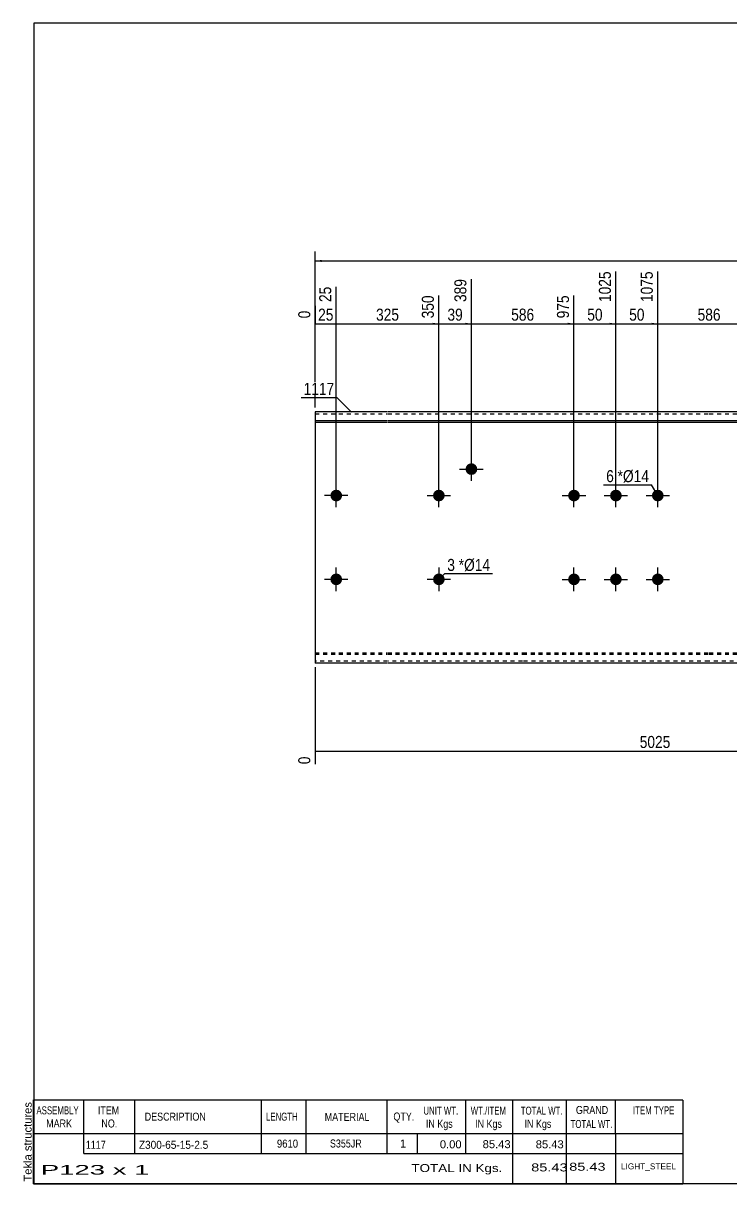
# Model space of a CAD drawing. Header units: millimetres. Extents: x -70 to 333, y -154 to 123.
# Drawn here: x -69.7 to 99.4, y -154.3 to 122.8 of the extents above; entities that cross this region are included whole.
import ezdxf

# ---------------------------------------------------------------- set-up
doc = ezdxf.new("R2010")
doc.units = ezdxf.units.MM
doc.linetypes.add('DXK_LINE_DOT1', pattern=[1.8814, 0.9407, -0.9407])
doc.styles.add('Arial', font='ARIAL.TTF', dxfattribs={"height": 0.2})
doc.styles.add('Arial Narrow', font='ARIALN.TTF', dxfattribs={"height": 0.2})

# ---------------------------------------------------------------- blocks, each defined once
blk = doc.blocks.new('Unknown-627316570-4210')
at = {"color": 5, "linetype": 'Continuous'}
for p, q in [((332.8, 122.75), (-67.2, 122.75)), ((-67.2, 122.75), (-67.2, -154.25)), ((332.8, -154.25), (332.8, 122.75)), ((-67.2, -154.25), (332.8, -154.25))]:
    blk.add_line(p, q, dxfattribs=at)
at = {"color": 174, "linetype": 'Continuous', "style": 'Arial'}
blk.add_text('Tekla structures', height=1.9102, rotation=90, dxfattribs=at).set_placement((-67.7, -153.75))
blk = doc.blocks.new('Part-627316570-3536 - 3521')
at = {"color": 2, "linetype": 'Continuous'}
for p, q in [((0, 30), (0, -30)), ((17.19, 30), (0, 30)), ((0, 27.88), (17.19, 27.88)), ((49.44, 30), (17.29, 30)), ((17.29, 27.88), (49.44, 27.88)), ((93.93, 30), (49.54, 30)), ((49.54, 27.88), (93.93, 27.88)), ((126.18, 30), (94.03, 30)), ((94.03, 27.88), (126.18, 27.88)), ((150.66, 30), (126.28, 30)), ((126.28, 27.88), (150.66, 27.88)), ((173.56, 30), (150.76, 30)), ((150.76, 27.88), (173.56, 27.88)), ((205.81, 30), (173.66, 30)), ((173.66, 27.88), (205.81, 27.88)), ((250.3, 30), (205.91, 30)), ((205.91, 27.88), (250.3, 27.88)), ((260.4, 30), (250.4, 30)), ((250.4, 27.88), (260.4, 27.88)), ((260.4, -30), (260.4, 30)), ((0, 27.53), (17.19, 27.53)), ((17.29, 27.53), (49.44, 27.53)), ((49.54, 27.53), (93.93, 27.53)), ((94.03, 27.53), (126.18, 27.53)), ((126.28, 27.53), (150.66, 27.53)), ((150.76, 27.53), (173.56, 27.53)), ((173.66, 27.53), (205.81, 27.53)), ((205.91, 27.53), (250.3, 27.53)), ((250.4, 27.53), (260.4, 27.53)), ((17.19, -30), (0, -30)), ((49.44, -30), (17.29, -30)), ((93.93, -30), (49.54, -30)), ((126.18, -30), (94.03, -30)), ((150.66, -30), (126.28, -30)), ((173.56, -30), (150.76, -30)), ((205.81, -30), (173.66, -30)), ((250.3, -30), (205.91, -30)), ((260.4, -30), (250.4, -30))]:
    blk.add_line(p, q, dxfattribs=at)
at = {"color": 7, "linetype": 'DXK_LINE_DOT1'}
for p, q in [((0, 29.5), (17.19, 29.5)), ((17.29, 29.5), (49.44, 29.5)), ((49.54, 29.5), (93.93, 29.5)), ((94.03, 29.5), (126.18, 29.5)), ((126.28, 29.5), (150.66, 29.5)), ((150.76, 29.5), (173.56, 29.5)), ((173.66, 29.5), (205.81, 29.5)), ((205.91, 29.5), (250.3, 29.5)), ((250.4, 29.5), (260.4, 29.5)), ((0, -27.53), (17.19, -27.53)), ((17.29, -27.53), (49.44, -27.53)), ((49.54, -27.53), (93.93, -27.53)), ((94.03, -27.53), (126.18, -27.53)), ((126.28, -27.53), (150.66, -27.53)), ((150.76, -27.53), (173.56, -27.53)), ((173.66, -27.53), (205.81, -27.53)), ((205.91, -27.53), (250.3, -27.53)), ((250.4, -27.53), (260.4, -27.53)), ((0, -27.88), (17.19, -27.88)), ((17.19, -29.5), (0, -29.5)), ((17.29, -27.88), (49.44, -27.88)), ((49.44, -29.5), (17.29, -29.5)), ((49.54, -27.88), (93.93, -27.88)), ((93.93, -29.5), (49.54, -29.5)), ((94.03, -27.88), (126.18, -27.88)), ((126.18, -29.5), (94.03, -29.5)), ((126.28, -27.88), (150.66, -27.88)), ((150.66, -29.5), (126.28, -29.5)), ((150.76, -27.88), (173.56, -27.88)), ((173.56, -29.5), (150.76, -29.5)), ((173.66, -27.88), (205.81, -27.88)), ((205.81, -29.5), (173.66, -29.5)), ((205.91, -27.88), (250.3, -27.88)), ((250.3, -29.5), (205.91, -29.5)), ((250.4, -27.88), (260.4, -27.88)), ((260.4, -29.5), (250.4, -29.5))]:
    blk.add_line(p, q, dxfattribs=at)
blk = doc.blocks.new('Bolt-627316570-3537 - 3521')
at = {"linetype": 'Continuous'}
for points in [[(60.34, 10, -1), (63.14, 10, -1)], [(70.34, 10, -1), (73.14, 10, -1)], [(80.34, 10, -1), (83.14, 10, -1)], [(60.34, -10, -1), (63.14, -10, -1)], [(70.34, -10, -1), (73.14, -10, -1)], [(80.34, -10, -1), (83.14, -10, -1)]]:
    blk.add_hatch(color=3, dxfattribs=at).paths.add_polyline_path(points)
at = {"color": 3, "linetype": 'Continuous'}
for p, q in [((61.74, 7.2), (61.74, 12.8)), ((71.74, 7.2), (71.74, 12.8)), ((81.74, 7.2), (81.74, 12.8)), ((58.94, 10), (64.54, 10)), ((68.94, 10), (74.54, 10)), ((78.94, 10), (84.54, 10)), ((61.74, -12.8), (61.74, -7.2)), ((71.74, -12.8), (71.74, -7.2)), ((81.74, -12.8), (81.74, -7.2)), ((58.94, -10), (64.54, -10)), ((68.94, -10), (74.54, -10)), ((78.94, -10), (84.54, -10))]:
    blk.add_line(p, q, dxfattribs=at)
blk = doc.blocks.new('Bolt-627316570-3538 - 3521')
at = {"linetype": 'Continuous'}
blk.add_hatch(color=3, dxfattribs=at).paths.add_polyline_path([(35.85, 16.31, -1), (38.65, 16.31, -1)])
at = {"color": 3, "linetype": 'Continuous'}
for p, q in [((37.25, 13.51), (37.25, 19.11)), ((34.45, 16.31), (40.05, 16.31))]:
    blk.add_line(p, q, dxfattribs=at)
blk = doc.blocks.new('Bolt-627316570-3540 - 3521')
at = {"linetype": 'Continuous'}
blk.add_hatch(color=3, dxfattribs=at).paths.add_polyline_path([(30.89, -10, -1), (28.09, -10, -1)])
at = {"color": 3, "linetype": 'Continuous'}
for p, q in [((29.49, -7.2), (29.49, -12.8)), ((32.29, -10), (26.69, -10))]:
    blk.add_line(p, q, dxfattribs=at)
blk = doc.blocks.new('Bolt-627316570-3541 - 3521')
at = {"linetype": 'Continuous'}
blk.add_hatch(color=3, dxfattribs=at).paths.add_polyline_path([(28.09, 10, -1), (30.89, 10, -1)])
at = {"color": 3, "linetype": 'Continuous'}
for p, q in [((29.49, 7.2), (29.49, 12.8)), ((26.69, 10), (32.29, 10))]:
    blk.add_line(p, q, dxfattribs=at)
blk = doc.blocks.new('Bolt-627316570-3549 - 3521')
at = {"linetype": 'Continuous'}
for points in [[(3.6, 10, -1), (6.4, 10, -1)], [(137.07, 10, -1), (139.87, 10, -1)]]:
    blk.add_hatch(color=3, dxfattribs=at).paths.add_polyline_path(points)
at = {"color": 3, "linetype": 'Continuous'}
for p, q in [((5, 7.2), (5, 12.8)), ((138.47, 7.2), (138.47, 12.8)), ((7.8, 10), (2.2, 10)), ((141.27, 10), (135.67, 10))]:
    blk.add_line(p, q, dxfattribs=at)
blk = doc.blocks.new('Bolt-627316570-3550 - 3521')
at = {"linetype": 'Continuous'}
for points in [[(3.6, -10, -1), (6.4, -10, -1)], [(137.07, -10, -1), (139.87, -10, -1)]]:
    blk.add_hatch(color=3, dxfattribs=at).paths.add_polyline_path(points)
at = {"color": 3, "linetype": 'Continuous'}
for p, q in [((5, -12.8), (5, -7.2)), ((138.47, -12.8), (138.47, -7.2)), ((7.8, -10), (2.2, -10)), ((141.27, -10), (135.67, -10))]:
    blk.add_line(p, q, dxfattribs=at)
blk = doc.blocks.new('StraightDimension-627316570-3595 - 3521')
at = {"linetype": 'Continuous'}
blk.add_hatch(color=7, dxfattribs=at).paths.add_polyline_path([(3.5, 51.25), (5, 51), (3.5, 50.75)])
at = {"color": 7, "linetype": 'Continuous'}
for p, q in [((5, 11), (5, 59.86)), ((0, 31), (0, 54.13)), ((0, 51), (5, 51))]:
    blk.add_line(p, q, dxfattribs=at)
at = {"color": 0}
blk.add_wipeout([(4.93, 51.15), (4.93, 55.35), (0.07, 55.35), (0.07, 51.15)], dxfattribs=at)
at = {"color": 0, "linetype": 'Continuous'}
blk.add_wipeout([(4.4, 60.46), (0.2, 60.46), (0.2, 55.6), (4.4, 55.6)], dxfattribs=at)
at = {"color": 3, "linetype": 'Continuous', "style": 'Arial Narrow'}
blk.add_text('25', height=2.863, rotation=90.0002, dxfattribs=at).set_placement((3.8, 56.2))
at = {"color": 3, "style": 'Arial Narrow'}
blk.add_text('25', height=2.863, dxfattribs=at).set_placement((0.67, 51.75))
at = {"color": 0, "linetype": 'Continuous'}
blk.add_wipeout([(-0.6, 54.73), (-4.8, 54.73), (-4.8, 51.7), (-0.6, 51.7)], dxfattribs=at)
at = {"color": 3, "linetype": 'Continuous', "style": 'Arial Narrow'}
blk.add_text('0', height=2.86, rotation=90.0002, dxfattribs=at).set_placement((-1.2, 52.3))
blk = doc.blocks.new('StraightDimension-627316570-3592 - 3521')
at = {"linetype": 'Continuous'}
blk.add_hatch(color=7, dxfattribs=at).paths.add_polyline_path([(60.24, 51.25), (61.74, 51), (60.24, 50.75)])
at = {"color": 7, "linetype": 'Continuous'}
for p, q in [((37.25, 17.31), (37.25, 61.68)), ((61.74, 11), (61.74, 57.78)), ((37.25, 51), (61.74, 51))]:
    blk.add_line(p, q, dxfattribs=at)
at = {"color": 0, "linetype": 'Continuous'}
blk.add_wipeout([(61.14, 58.38), (56.94, 58.38), (56.94, 51.7), (61.14, 51.7)], dxfattribs=at)
at = {"color": 0}
blk.add_wipeout([(52.83, 51.15), (52.83, 55.35), (46.15, 55.35), (46.15, 51.15)], dxfattribs=at)
at = {"color": 3, "linetype": 'Continuous', "style": 'Arial Narrow'}
blk.add_text('975', height=2.863, rotation=90.0002, dxfattribs=at).set_placement((60.54, 52.3))
at = {"color": 3, "style": 'Arial Narrow'}
blk.add_text('586', height=2.863, dxfattribs=at).set_placement((46.75, 51.75))
blk = doc.blocks.new('StraightDimension-627316570-3593 - 3521')
at = {"linetype": 'Continuous'}
blk.add_hatch(color=7, dxfattribs=at).paths.add_polyline_path([(35.75, 51.25), (37.25, 51), (35.75, 50.75)])
at = {"color": 7, "linetype": 'Continuous'}
for p, q in [((37.25, 17.31), (37.25, 61.68)), ((29.49, 11), (29.49, 57.78)), ((29.49, 51), (37.25, 51))]:
    blk.add_line(p, q, dxfattribs=at)
at = {"color": 0}
blk.add_wipeout([(35.8, 51.15), (35.8, 55.35), (30.94, 55.35), (30.94, 51.15)], dxfattribs=at)
at = {"color": 0, "linetype": 'Continuous'}
blk.add_wipeout([(36.65, 62.28), (32.45, 62.28), (32.45, 55.6), (36.65, 55.6)], dxfattribs=at)
at = {"color": 3, "linetype": 'Continuous', "style": 'Arial Narrow'}
blk.add_text('389', height=2.863, rotation=90.0002, dxfattribs=at).set_placement((36.05, 56.2))
at = {"color": 3, "style": 'Arial Narrow'}
blk.add_text('39', height=2.863, dxfattribs=at).set_placement((31.54, 51.75))
blk = doc.blocks.new('StraightDimension-627316570-3589 - 3521')
at = {"linetype": 'Continuous'}
blk.add_hatch(color=7, dxfattribs=at).paths.add_polyline_path([(104.72, 51.25), (106.22, 51), (104.72, 50.75)])
at = {"color": 7, "linetype": 'Continuous'}
for p, q in [((81.74, 11), (81.74, 63.51)), ((106.22, 17.31), (106.22, 59.61)), ((81.74, 51), (106.22, 51))]:
    blk.add_line(p, q, dxfattribs=at)
at = {"color": 0, "linetype": 'Continuous'}
blk.add_wipeout([(105.62, 60.21), (101.42, 60.21), (101.42, 51.7), (105.62, 51.7)], dxfattribs=at)
at = {"color": 0}
blk.add_wipeout([(97.32, 51.15), (97.32, 55.35), (90.64, 55.35), (90.64, 51.15)], dxfattribs=at)
at = {"color": 3, "linetype": 'Continuous', "style": 'Arial Narrow'}
blk.add_text('1661', height=2.863, rotation=90.0002, dxfattribs=at).set_placement((105.02, 52.3))
at = {"color": 3, "style": 'Arial Narrow'}
blk.add_text('586', height=2.863, dxfattribs=at).set_placement((91.24, 51.75))
blk = doc.blocks.new('StraightDimension-627316570-3590 - 3521')
at = {"linetype": 'Continuous'}
blk.add_hatch(color=7, dxfattribs=at).paths.add_polyline_path([(80.24, 51.25), (81.74, 51), (80.24, 50.75)])
at = {"color": 7, "linetype": 'Continuous'}
for p, q in [((71.74, 11), (71.74, 63.51)), ((81.74, 11), (81.74, 63.51)), ((71.74, 51), (81.74, 51))]:
    blk.add_line(p, q, dxfattribs=at)
at = {"color": 0}
blk.add_wipeout([(79.16, 51.15), (79.16, 55.35), (74.31, 55.35), (74.31, 51.15)], dxfattribs=at)
at = {"color": 0, "linetype": 'Continuous'}
blk.add_wipeout([(81.14, 64.11), (76.94, 64.11), (76.94, 55.6), (81.14, 55.6)], dxfattribs=at)
at = {"color": 3, "linetype": 'Continuous', "style": 'Arial Narrow'}
blk.add_text('1075', height=2.863, rotation=90.0002, dxfattribs=at).set_placement((80.54, 56.2))
at = {"color": 3, "style": 'Arial Narrow'}
blk.add_text('50', height=2.863, dxfattribs=at).set_placement((74.91, 51.75))
blk = doc.blocks.new('StraightDimension-627316570-3591 - 3521')
at = {"linetype": 'Continuous'}
blk.add_hatch(color=7, dxfattribs=at).paths.add_polyline_path([(70.24, 51.25), (71.74, 51), (70.24, 50.75)])
at = {"color": 7, "linetype": 'Continuous'}
for p, q in [((71.74, 11), (71.74, 63.51)), ((61.74, 11), (61.74, 57.78)), ((61.74, 51), (71.74, 51))]:
    blk.add_line(p, q, dxfattribs=at)
at = {"color": 0}
blk.add_wipeout([(69.16, 51.15), (69.16, 55.35), (64.31, 55.35), (64.31, 51.15)], dxfattribs=at)
at = {"color": 0, "linetype": 'Continuous'}
blk.add_wipeout([(71.14, 64.11), (66.94, 64.11), (66.94, 55.6), (71.14, 55.6)], dxfattribs=at)
at = {"color": 3, "linetype": 'Continuous', "style": 'Arial Narrow'}
blk.add_text('1025', height=2.863, rotation=90.0002, dxfattribs=at).set_placement((70.54, 56.2))
at = {"color": 3, "style": 'Arial Narrow'}
blk.add_text('50', height=2.863, dxfattribs=at).set_placement((64.91, 51.75))
blk = doc.blocks.new('StraightDimension-627316570-3594 - 3521')
at = {"linetype": 'Continuous'}
blk.add_hatch(color=7, dxfattribs=at).paths.add_polyline_path([(27.99, 51.25), (29.49, 51), (27.99, 50.75)])
at = {"color": 7, "linetype": 'Continuous'}
for p, q in [((5, 11), (5, 59.86)), ((29.49, 11), (29.49, 57.78)), ((5, 51), (29.49, 51))]:
    blk.add_line(p, q, dxfattribs=at)
at = {"color": 0, "linetype": 'Continuous'}
blk.add_wipeout([(28.89, 58.38), (24.69, 58.38), (24.69, 51.7), (28.89, 51.7)], dxfattribs=at)
at = {"color": 0}
blk.add_wipeout([(20.59, 51.15), (20.59, 55.35), (13.9, 55.35), (13.9, 51.15)], dxfattribs=at)
at = {"color": 3, "linetype": 'Continuous', "style": 'Arial Narrow'}
blk.add_text('350', height=2.863, rotation=90.0002, dxfattribs=at).set_placement((28.29, 52.3))
at = {"color": 3, "style": 'Arial Narrow'}
blk.add_text('325', height=2.863, dxfattribs=at).set_placement((14.5, 51.75))
blk = doc.blocks.new('StraightDimension-627316570-3699 - 3521')
at = {"linetype": 'Continuous'}
for points in [[(1.5, 65.75), (0, 66), (1.5, 66.25)], [(258.9, 66.25), (260.4, 66), (258.9, 65.75)]]:
    blk.add_hatch(color=7, dxfattribs=at).paths.add_polyline_path(points)
at = {"color": 7, "linetype": 'Continuous'}
for p, q in [((0, 31), (0, 68.25)), ((260.4, 31), (260.4, 68.25)), ((0, 66), (260.4, 66))]:
    blk.add_line(p, q, dxfattribs=at)
at = {"color": 0}
blk.add_wipeout([(134.46, 66.15), (134.46, 70.35), (125.94, 70.35), (125.94, 66.15)], dxfattribs=at)
at = {"color": 3, "style": 'Arial Narrow'}
blk.add_text('9611', height=2.863, dxfattribs=at).set_placement((126.54, 66.75))
blk = doc.blocks.new('StraightDimension-627316570-3641 - 3521')
at = {"linetype": 'Continuous'}
blk.add_hatch(color=7, dxfattribs=at).paths.add_polyline_path([(160.66, -50.75), (162.16, -51), (160.66, -51.25)])
at = {"color": 7, "linetype": 'Continuous'}
for p, q in [((162.16, -11), (162.16, -59.61)), ((0, -31), (0, -54.13)), ((0, -51), (162.16, -51))]:
    blk.add_line(p, q, dxfattribs=at)
at = {"color": 0}
blk.add_wipeout([(85.34, -50.85), (85.34, -46.65), (76.83, -46.65), (76.83, -50.85)], dxfattribs=at)
at = {"color": 0, "linetype": 'Continuous'}
for points in [[(-0.6, -51.7), (-4.8, -51.7), (-4.8, -54.73), (-0.6, -54.73)], [(161.56, -51.7), (157.36, -51.7), (157.36, -60.21), (161.56, -60.21)]]:
    blk.add_wipeout(points, dxfattribs=at)
at = {"color": 3, "style": 'Arial Narrow'}
blk.add_text('5025', height=2.863, dxfattribs=at).set_placement((77.43, -50.25))
at = {"color": 3, "linetype": 'Continuous', "style": 'Arial Narrow'}
for s, height, p in [('0', 2.86, (-1.2, -54.13)), ('5025', 2.863, (160.96, -59.61))]:
    blk.add_text(s, height=height, rotation=90.0002, dxfattribs=at).set_placement(p)
blk = doc.blocks.new('CBS_BOM-627316570-4235')
at = {"color": 7, "linetype": 'Continuous'}
for p, q in [((-67.23, -142.28), (-67.23, -134.28)), ((-67.23, -134.28), (87.69, -134.28)), ((-55.23, -142.28), (-55.23, -134.28)), ((-43.04, -142.28), (-43.04, -134.28)), ((-12.88, -142.28), (-12.88, -134.28)), ((-2.2, -142.28), (-2.2, -134.28)), ((17.12, -142.28), (17.12, -134.28)), ((35.92, -142.28), (35.92, -134.28)), ((47.13, -142.28), (47.13, -134.28)), ((59.92, -142.28), (59.92, -134.28)), ((71.67, -142.28), (71.67, -134.28)), ((87.69, -134.29), (87.69, -142.27)), ((-67.23, -142.28), (87.69, -142.28)), ((-67.23, -147.08), (-67.23, -142.28)), ((-55.23, -147.08), (-55.23, -142.28)), ((-43.04, -147.08), (-43.04, -142.28)), ((-12.88, -147.08), (-12.88, -142.28)), ((-2.2, -147.08), (-2.2, -142.28)), ((17.12, -147.08), (17.12, -142.28)), ((24.38, -147.08), (24.38, -142.28)), ((35.92, -147.08), (35.92, -142.28)), ((47.13, -147.08), (47.13, -142.28)), ((59.92, -147.08), (59.92, -142.28)), ((71.69, -147.08), (71.69, -142.28)), ((87.69, -142.28), (87.69, -147.08)), ((-67.23, -154.28), (-67.23, -147.1)), ((-55.23, -147.08), (87.69, -147.08)), ((47.13, -154.28), (47.13, -147.1)), ((59.92, -154.28), (59.92, -147.1)), ((71.73, -154.28), (71.73, -147.1)), ((87.69, -147.08), (87.69, -154.28)), ((-67.23, -154.28), (87.69, -154.28))]:
    blk.add_line(p, q, dxfattribs=at)
at = {"color": 3, "linetype": 'Continuous', "style": 'Arial'}
for s, height, width, p in [('GRAND', 1.91, 0.8, (62.19, -137.62)), ('ASSEMBLY', 1.91, 0.7, (-66.55, -137.71)), ('ITEM', 1.91, 0.8, (-51.9, -137.71)), ('DESCRIPTION', 1.9102, 0.8, (-40.72, -139.21)), ('LENGTH', 1.91, 0.7, (-11.77, -139.21)), ('MATERIAL', 1.91, 0.8, (2.25, -139.26)), ('QTY.', 1.91, 0.8, (18.64, -139.18)), ('UNIT WT.', 1.91, 0.7, (25.81, -137.78)), ('WT./ITEM', 1.91, 0.7, (37.1, -137.78)), ('TOTAL WT.', 1.91, 0.7, (49.04, -137.78)), ('ITEM TYPE', 1.91, 0.7, (75.83, -137.7)), ('MARK', 1.91, 0.8, (-64.23, -140.84)), ('NO.', 1.91, 0.8, (-51.05, -140.84)), ('IN Kgs', 1.91, 0.8, (26.39, -140.92)), ('IN Kgs', 1.91, 0.8, (38.14, -140.92)), ('IN Kgs', 1.91, 0.8, (49.93, -140.92)), ('TOTAL WT.', 1.91, 0.7, (60.93, -140.96))]:
    blk.add_text(s, height=height, dxfattribs=dict(at, width=width)).set_placement(p)
at = {"color": 7, "linetype": 'Continuous', "style": 'Arial'}
for s, height, width, p in [('1117', 1.91, 0.8, (-54.77, -145.93)), ('Z300-65-15-2.5', 1.9102, 0.9, (-42.1, -145.93)), ('9610', 1.91, 0.85, (-9.16, -145.65)), ('S355JR', 1.91, 0.8, (3.49, -145.62))]:
    blk.add_text(s, height=height, dxfattribs=dict(at, width=width)).set_placement(p)
for s, p in [('1', (20.21, -145.62)), ('0.00', (29.72, -145.81)), ('85.43', (39.94, -145.78)), ('85.43', (52.61, -145.81))]:
    blk.add_text(s, height=1.91, dxfattribs=at).set_placement(p)
at = {"color": 6, "linetype": 'Continuous', "style": 'Arial'}
for s, height, width, p in [('TOTAL IN Kgs.', 1.9102, 1.2, (22.93, -151.48)), ('85.43', 1.91, 1.3, (51.52, -151.33)), ('85.43', 1.91, 1.3, (60.59, -151.17)), ('P123 x 1', 2.292, 2.05, (-65.51, -152.09))]:
    blk.add_text(s, height=height, dxfattribs=dict(at, width=width)).set_placement(p)
blk.add_text('LIGHT_STEEL', height=1.4135, dxfattribs=at).set_placement((72.94, -150.83))
blk = doc.blocks.new('Mark-627316570-3735 - 3521')
at = {"color": 0}
blk.add_wipeout([(71.24, 13.2), (71.24, 16.2), (69.42, 16.2), (69.42, 13.2)], dxfattribs=at)
blk.add_wipeout([(71.24, 13.2), (71.24, 16.2), (69.42, 16.2), (69.42, 13.2)], dxfattribs=at)
blk.add_wipeout([(73.42, 13.2), (73.42, 16.2), (72.14, 16.2), (72.14, 13.2)], dxfattribs=at)
blk.add_wipeout([(73.42, 13.2), (73.42, 16.2), (72.14, 16.2), (72.14, 13.2)], dxfattribs=at)
at = {"color": 3, "style": 'Arial Narrow'}
blk.add_text('6', height=2.86, dxfattribs=at).set_placement((69.42, 13.2))
at = {"color": 0}
blk.add_wipeout([(79.64, 13.2), (79.64, 16.2), (73.42, 16.2), (73.42, 13.2)], dxfattribs=at)
blk.add_wipeout([(79.64, 13.2), (79.64, 16.2), (73.42, 16.2), (73.42, 13.2)], dxfattribs=at)
at = {"color": 7, "linetype": 'Continuous'}
for p in [(68.82, 12.6), (81.74, 10)]:
    blk.add_line(p, (80.24, 12.6), dxfattribs=at)
at = {"color": 3, "style": 'Arial Narrow'}
for s, height, p in [('*', 2.86, (72.14, 13.2)), ('Ø14', 2.863, (73.42, 13.2))]:
    blk.add_text(s, height=height, dxfattribs=at).set_placement(p)
blk = doc.blocks.new('Mark-627316570-3702 - 3521')
at = {"color": 0}
blk.add_wipeout([(4.51, 34.04), (4.51, 37.04), (-2.8, 37.04), (-2.8, 34.04)], dxfattribs=at)
blk.add_wipeout([(4.51, 34.04), (4.51, 37.04), (-2.8, 37.04), (-2.8, 34.04)], dxfattribs=at)
at = {"color": 7, "linetype": 'Continuous'}
for p in [(-3.4, 33.44), (8.65, 29.9)]:
    blk.add_line(p, (5.11, 33.44), dxfattribs=at)
at = {"color": 3, "style": 'Arial Narrow'}
blk.add_text('1117', height=2.863, dxfattribs=at).set_placement((-2.8, 34.04))
blk = doc.blocks.new('MarkSet-627316570-3714 - 3521')
at = {"color": 0}
blk.add_wipeout([(33.33, -7.99), (33.33, -4.99), (31.5, -4.99), (31.5, -7.99)], dxfattribs=at)
blk.add_wipeout([(33.33, -7.99), (33.33, -4.99), (31.5, -4.99), (31.5, -7.99)], dxfattribs=at)
at = {"color": 7, "linetype": 'Continuous'}
blk.add_line((29.49, -10), (30.9, -8.59), dxfattribs=at)
at = {"color": 0}
blk.add_wipeout([(35.51, -7.99), (35.51, -4.99), (34.23, -4.99), (34.23, -7.99)], dxfattribs=at)
blk.add_wipeout([(35.51, -7.99), (35.51, -4.99), (34.23, -4.99), (34.23, -7.99)], dxfattribs=at)
at = {"color": 3, "style": 'Arial Narrow'}
blk.add_text('3', height=2.86, dxfattribs=at).set_placement((31.5, -7.99))
at = {"color": 0}
blk.add_wipeout([(41.72, -7.99), (41.72, -4.99), (35.51, -4.99), (35.51, -7.99)], dxfattribs=at)
blk.add_wipeout([(41.72, -7.99), (41.72, -4.99), (35.51, -4.99), (35.51, -7.99)], dxfattribs=at)
at = {"color": 7, "linetype": 'Continuous'}
blk.add_line((30.9, -8.59), (42.32, -8.59), dxfattribs=at)
at = {"color": 3, "style": 'Arial Narrow'}
for s, height, p in [('*', 2.86, (34.23, -7.99)), ('Ø14', 2.863, (35.51, -7.99))]:
    blk.add_text(s, height=height, dxfattribs=at).set_placement(p)

msp = doc.modelspace()

# ---------------------------------------------------------------- block references
for name in ['Unknown-627316570-4210', 'Part-627316570-3536 - 3521', 'Bolt-627316570-3538 - 3521', 'Bolt-627316570-3549 - 3521', 'Bolt-627316570-3541 - 3521', 'Bolt-627316570-3537 - 3521', 'Bolt-627316570-3550 - 3521', 'Bolt-627316570-3540 - 3521', 'CBS_BOM-627316570-4235']:
    msp.add_blockref(name, (0, 0))

# ---------------------------------------------------------------- next in the draw order: block references
for name in ['StraightDimension-627316570-3592 - 3521', 'StraightDimension-627316570-3589 - 3521', 'StraightDimension-627316570-3595 - 3521', 'StraightDimension-627316570-3641 - 3521']:
    msp.add_blockref(name, (0, 0))

# ---------------------------------------------------------------- next in the draw order: block references
for name in ['StraightDimension-627316570-3590 - 3521', 'StraightDimension-627316570-3593 - 3521', 'MarkSet-627316570-3714 - 3521']:
    msp.add_blockref(name, (0, 0))

# ---------------------------------------------------------------- next in the draw order: block references
for name in ['StraightDimension-627316570-3591 - 3521', 'StraightDimension-627316570-3594 - 3521']:
    msp.add_blockref(name, (0, 0))

# ---------------------------------------------------------------- next in the draw order: block references
for name in ['StraightDimension-627316570-3699 - 3521', 'Mark-627316570-3735 - 3521']:
    msp.add_blockref(name, (0, 0))

# ---------------------------------------------------------------- next in the draw order: block references
msp.add_blockref('Mark-627316570-3702 - 3521', (0, 0))

doc.saveas('drawing.dxf')
